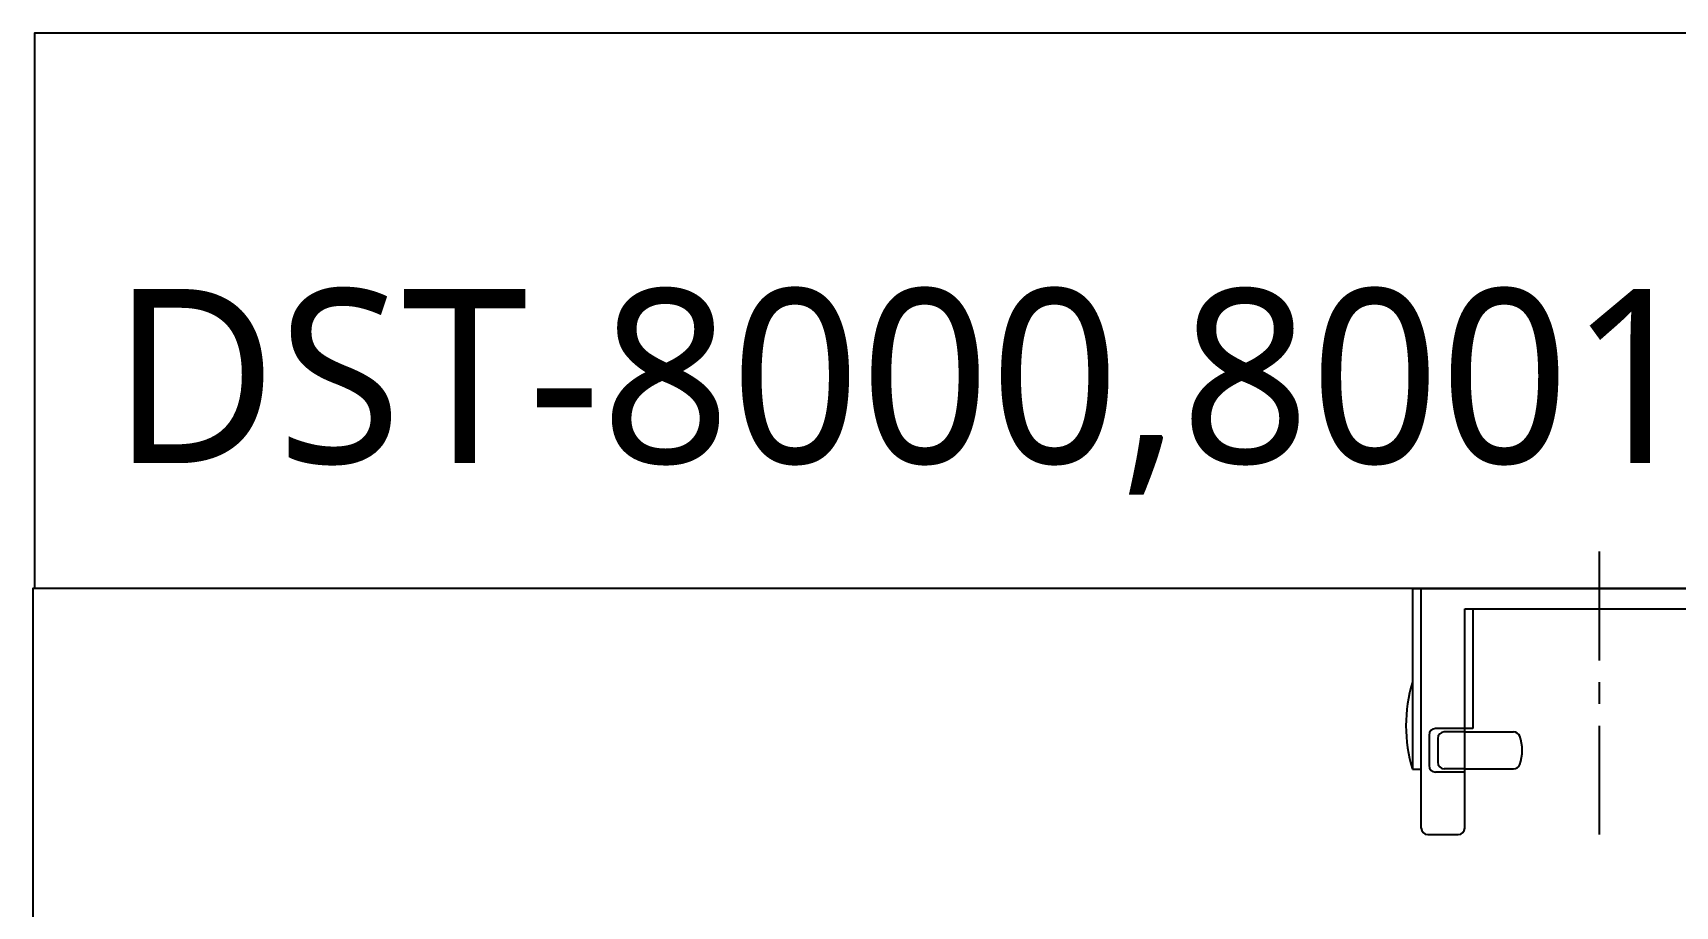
# Model space of a CAD drawing. Extents: x 2963 to 9049, y -570 to 1982.
# Drawn here: x 6413 to 7168, y 1581 to 1982 of the extents above; entities that cross this region are included whole.
import ezdxf

# ---------------------------------------------------------------- set-up
doc = ezdxf.new("R2010")
doc.units = 0
doc.header["$LTSCALE"] = 20
doc.header["$MEASUREMENT"] = 0
doc.linetypes.add('CENTER', pattern=[2, 1.25, -0.25, 0.25, -0.25])
doc.layers.get('0').update_dxf_attribs({"linetype": 'CONTINUOUS'})
for name, color, linetype in [('3', 3, 'CONTINUOUS'), ('4', 4, 'CONTINUOUS'), ('6', 6, 'CONTINUOUS'), ('CENTER', 2, 'CENTER')]:
    doc.layers.add(name, color=color, linetype=linetype)
doc.styles.add('GHS', font='romans', dxfattribs={"bigfont": 'ghs'})

msp = doc.modelspace()

# ---------------------------------------------------------------- linework, layer by layer
at = {"layer": '3', "color": 7}
msp.add_lwpolyline([(6413.79, 1726.86), (6413.79, 1982.23), (9048.93, 1982.23), (9048.93, -198.18), (8341.29, -198.18)], dxfattribs=at)
at = {"layer": '4'}
for p, q in [((7046.93, 1726.86), (7218.93, 1726.86)), ((7046.93, 1726.86), (7046.93, 1643.86)), ((7050.93, 1616.86), (7050.93, 1726.86)), ((7070.93, 1717.55), (7194.93, 1717.55)), ((7070.93, 1616.86), (7070.93, 1717.55)), ((7074.7, 1717.55), (7074.7, 1662.55)), ((7070.93, 1662.55), (7057.55, 1662.55)), ((7070.93, 1661.05), (7061.55, 1661.05)), ((7074.7, 1662.55), (7070.93, 1662.55)), ((7070.93, 1661.05), (7093.38, 1661.05)), ((7054.55, 1659.55), (7054.55, 1645.55)), ((7058.55, 1658.05), (7058.55, 1647.05)), ((7046.93, 1643.86), (7050.93, 1643.86)), ((7070.93, 1642.55), (7057.55, 1642.55)), ((7070.93, 1644.05), (7061.55, 1644.05)), ((7070.93, 1644.05), (7093.38, 1644.05)), ((7053.93, 1613.86), (7067.93, 1613.86))]:
    msp.add_line(p, q, dxfattribs=at)
for centre, radius, start, end in [((7112.1, 1663.86), 68.18, 162.94091, 197.05909), ((7057.55, 1659.55), 3, 90, 180), ((7061.55, 1658.05), 3, 90, 180), ((7093.38, 1658.05), 3, 20.74303, 90), ((7078.86, 1652.55), 18.53, 339.25697, 20.74303), ((7057.55, 1645.55), 3, 180, 270), ((7061.55, 1647.05), 3, 180, 270), ((7093.38, 1647.05), 3, 270, 339.25697), ((7053.93, 1616.86), 3, 180, 270), ((7067.93, 1616.86), 3, 270, 0)]:
    msp.add_arc(centre, radius, start, end, dxfattribs=at)
at = {"layer": '6'}
msp.add_lwpolyline([(7674.29, 1726.86), (6412.93, 1726.86), (6412.93, -198.18), (7812.87, -198.18)], dxfattribs=at)
at = {"layer": 'CENTER', "color": 1, "linetype": 'CENTER', "ltscale": 2}
msp.add_line((7132.93, 1613.86), (7132.93, 1746.62), dxfattribs=at)

# ---------------------------------------------------------------- texts
at = {"insert": (6449.16, 1864.52), "char_height": 80, "width": 1407.3268, "attachment_point": 1, "style": 'GHS'}
msp.add_mtext('{\\fNanumGothic|b0|i0|c0|p50;DST-8000,8001\\fNanumGothic|b0|i0|c129|p50; (개폐)}', dxfattribs=at)

doc.saveas('drawing.dxf')
